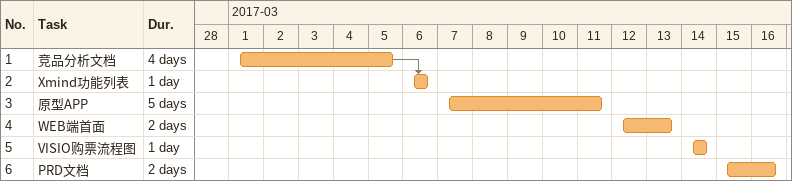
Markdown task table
| ID | Task | Duration | Start | Finish | Predecessors |
|---|---|---|---|---|---|
| 1 | 竞品分析文档 | 4d | 2017-03-01 | 2017-03-05 |  |
| 2 | Xmind功能列表 | 1d | 2017-03-06 | 2017-03-06 | 1 |
| 3 | 原型APP | 5d | 2017-03-07 | 2017-03-11 |  |
| 4 | WEB端首面 | 2d | 2017-03-12 | 2017-03-13 |  |
| 5 | VISIO购票流程图 | 1d | 2017-03-14 | 2017-03-14 |  |
| 6 | PRD文档 | 2d | 2017-03-15 | 2017-03-16 |  |
